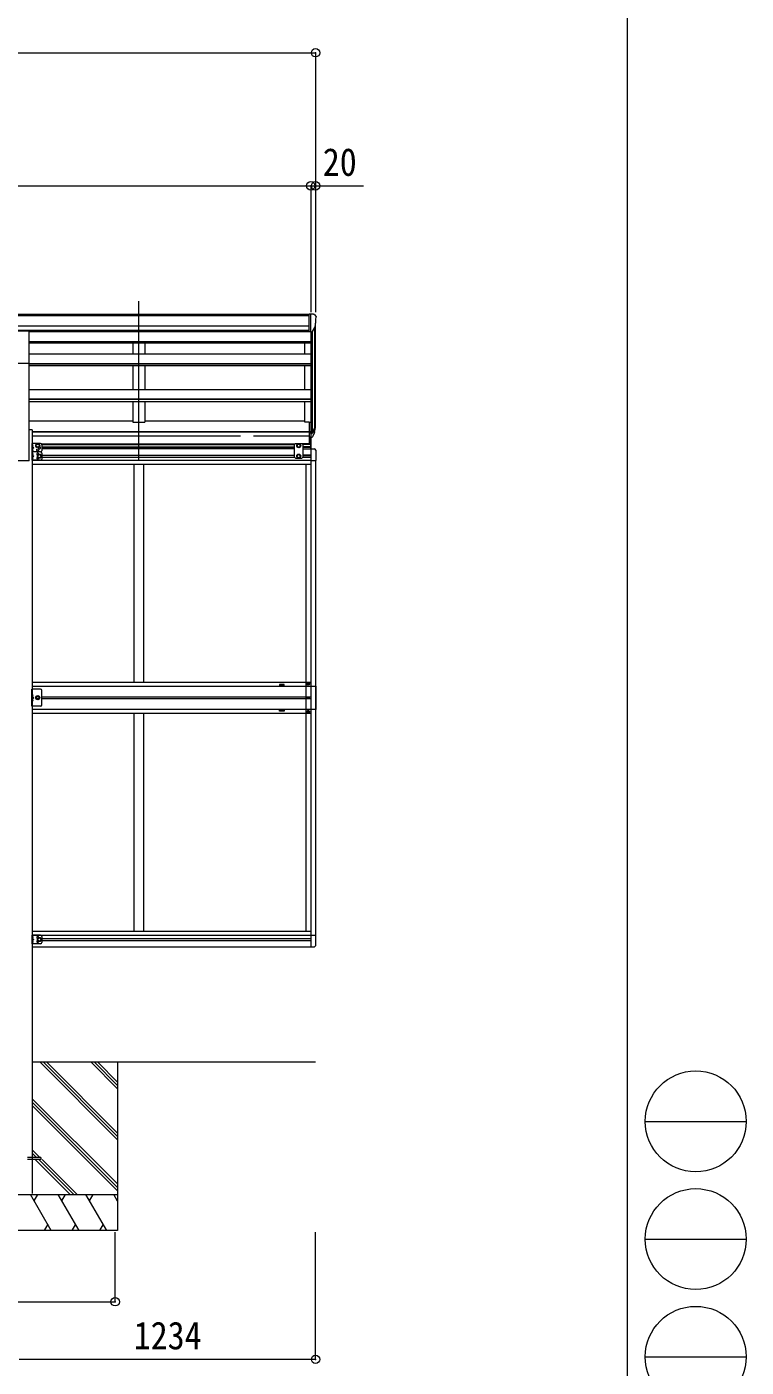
# Model space of a CAD drawing. Units: millimetres at full size, sheet at 1:35. Extents: x -9783 to 9892, y -6828 to 6752.
# Drawn here: x 6897 to 9892, y -2286 to 3293 of the extents above; entities that cross this region are included whole.
import ezdxf
from ezdxf.enums import TextEntityAlignment as Align

# ---------------------------------------------------------------- set-up
doc = ezdxf.new("R2010")
doc.units = ezdxf.units.MM
doc.header["$LTSCALE"] = 35
doc.header["$PDMODE"] = 32
doc.header["$PDSIZE"] = 35
for name, color, linetype, lineweight in [('0-0_0', 7, 'Continuous', 9), ('0-1_本体', 4, 'Continuous', 9), ('0-2_部品', 7, 'Continuous', 9), ('0-8_PARTS2', 2, 'Continuous', 9), ('0-A_寸法', 4, 'Continuous', 9), ('1-1_GLASS', 4, 'Continuous', 9), ('1-2_GLASS_SEAL', 7, 'Continuous', 9), ('1-3_NOTPRINT', 7, 'Continuous', 9), ('F-0_240', 7, 'Continuous', 9)]:
    doc.layers.add(name, color=color, linetype=linetype, lineweight=lineweight)
doc.styles.add('ＭＳ ゴシック', font='')
doc.styles.get('ＭＳ ゴシック').set_extended_font_data('MS Gothic')

msp = doc.modelspace()

# ---------------------------------------------------------------- linework, layer by layer
at = {"layer": '0-0_0'}
for p, q in [((8099.34, -1017.27), (6920.34, -1017.27)), ((7275.14, -1339.73), (6952.68, -1017.27)), ((7275.14, -1325.59), (6966.82, -1017.27)), ((7275.14, -1311.45), (6980.96, -1017.27)), ((7275.14, -1127.6), (7164.81, -1017.27)), ((7275.14, -1113.46), (7178.95, -1017.27)), ((7275.14, -1099.32), (7193.1, -1017.27)), ((7275.14, -1017.27), (7275.14, -1717.27)), ((7275.14, -1523.58), (6920.34, -1168.78)), ((7275.14, -1537.72), (6920.34, -1182.93)), ((7275.14, -1551.87), (6920.34, -1197.07)), ((6952.2, -1412.77), (6920.34, -1380.92)), ((6938.06, -1412.77), (6920.34, -1395.06)), ((6923.92, -1412.77), (6920.34, -1409.2)), ((7078.42, -1567.27), (6932.92, -1421.77)), ((7092.56, -1567.27), (6947.06, -1421.77)), ((7106.7, -1567.27), (6961.2, -1421.77)), ((6475.14, -1567.27), (7275.14, -1567.27)), ((6999.46, -1717.27), (6912.85, -1567.27)), ((6927.85, -1593.26), (6942.86, -1567.27)), ((7114.93, -1717.27), (7028.32, -1567.27)), ((7043.33, -1593.26), (7058.33, -1567.27)), ((7230.4, -1717.27), (7143.79, -1567.27)), ((7158.79, -1593.25), (7173.79, -1567.27)), ((7275.14, -1594.78), (7259.26, -1567.27)), ((7275.14, -1717.27), (6475.14, -1717.27)), ((6984.46, -1691.29), (6969.46, -1717.27)), ((7099.93, -1691.29), (7084.93, -1717.27)), ((7215.4, -1691.29), (7200.4, -1717.27))]:
    msp.add_line(p, q, dxfattribs=at)
at = {"layer": '0-1_本体'}
for p, q in [((8072.84, 2095.71), (2367.84, 2095.71)), ((8072.84, 2090.35), (2367.84, 2090.35)), ((8072.84, 2046.83), (2357.84, 2046.83)), ((8072.84, 2029.16), (2357.84, 2029.16)), ((6907.84, 2026.79), (8072.84, 2026.79)), ((8079.34, 2023.83), (6907.84, 2023.83)), ((7338.34, 2026.79), (7338.34, 2023.83)), ((7388.34, 2026.79), (7388.34, 2023.83)), ((8079.34, 2025.32), (8079.34, 1647.61)), ((8085.34, 2024.8), (8085.34, 1603.17)), ((8095.06, 2040.15), (8095.06, 1621.17)), ((8099.34, 1645.44), (8099.34, 2058.95)), ((8079.34, 1981.87), (6907.84, 1981.87)), ((8079.34, 1980.18), (6907.84, 1980.18)), ((8079.34, 1976.39), (6907.84, 1976.39)), ((7338.34, 1976.39), (7338.34, 1930.97)), ((7388.34, 1976.39), (7388.34, 1930.97)), ((8054.34, 1930.97), (8054.34, 1976.39)), ((8079.34, 1930.97), (6907.84, 1930.97)), ((6907.84, 1486.18), (6907.84, 1893.13)), ((8079.34, 1890.39), (6907.84, 1890.39)), ((8079.34, 1888.7), (6907.84, 1888.7)), ((8079.34, 1881.83), (6907.84, 1881.83)), ((7338.34, 1881.83), (7338.34, 1782.73)), ((7388.34, 1881.83), (7388.34, 1782.73)), ((8054.34, 1782.73), (8054.34, 1881.83)), ((8079.34, 1782.73), (6907.84, 1782.73)), ((8079.34, 1743.59), (6907.84, 1743.59)), ((8079.34, 1741.92), (6907.84, 1741.92)), ((8079.34, 1732.28), (6907.84, 1732.28)), ((7388.34, 1732.28), (7388.34, 1646.78)), ((8054.34, 1646.78), (8054.34, 1732.28)), ((7338.34, 1651.99), (6907.84, 1651.99)), ((8054.34, 1651.99), (7388.34, 1651.99)), ((8072.84, 1646.78), (8054.34, 1646.78)), ((6920.34, 1616.18), (6907.84, 1616.18)), ((6920.34, 1616.18), (6920.34, -1563.82)), ((8072.84, 1607.69), (6920.34, 1607.69)), ((8072.84, 1606.31), (6920.34, 1606.31)), ((7787.34, 1589.13), (6920.34, 1589.13)), ((8072.84, 1589.13), (7841.34, 1589.13)), ((6907.84, 1486.18), (6822.84, 1486.18))]:
    msp.add_line(p, q, dxfattribs=at)
msp.add_lwpolyline([(7338.34, 1732.28), (7338.34, 1646.78), (7388.34, 1646.78)], dxfattribs=at)
at = {"layer": '0-2_部品'}
for p, q in [((8072.84, 2096.32), (8062.84, 2096.23)), ((8062.84, 2094.71), (8062.84, 2096.23)), ((8072.84, 2024.33), (8072.84, 2096.32)), ((8091.34, 2096.32), (8072.84, 2096.32)), ((8079.34, 2023.33), (8079.34, 2096.32)), ((8091.34, 2096.32), (8093.67, 2096.17)), ((8094.43, 2095.75), (8098.5, 2089.94)), ((8101.34, 2086.95), (8101.34, 2086.32)), ((6822.84, 2027.28), (6907.84, 2027.28)), ((6907.84, 1893.13), (6907.84, 2027.28)), ((8072.84, 2024.33), (8079.34, 2024.33)), ((8079.34, 2023.33), (8084.55, 2023.65)), ((8086.97, 2025.15), (8096.24, 2041.21)), ((6822.84, 1893.13), (6907.84, 1893.13)), ((8072.84, 1647.01), (8072.84, 1585.95)), ((8072.84, 1647.01), (8079.34, 1647.01)), ((8079.34, 1647.01), (8079.34, 1585.13)), ((8085.78, 1603.05), (8095.53, 1621.46)), ((8096.95, 1620.97), (8086.79, 1601.8)), ((8072.84, 1608.7), (8079.34, 1608.7)), ((8072.84, 1603.3), (8079.34, 1603.3)), ((8072.84, 1585.95), (8079.34, 1585.95)), ((8079.34, 1602.3), (8084.48, 1602.3)), ((8079.34, 1600.3), (8084.19, 1600.3)), ((8079.34, 1585.13), (8084.19, 1585.13)), ((8094.36, 1604.12), (8086.79, 1586.63))]:
    msp.add_line(p, q, dxfattribs=at)
at = {"layer": '0-2_部品', "color": 4}
msp.add_line((6955.14, -1412.77), (6900.34, -1412.77), dxfattribs=at)
msp.add_lwpolyline([(6955.14, -1412.77), (6955.14, -1421.77), (6900.34, -1421.77)], dxfattribs=at)
at = {"layer": '0-2_部品'}
for centre, radius, start, end in [((8093.61, 2095.18), 1, 35, 86.5), ((7899.34, 2086.32), 202, 347.09739, 0), ((8098.34, 2086.95), 3, 0, 87), ((8084.37, 2026.65), 3, 273.5, 330), ((7966.12, 1640.19), 133.22, 344.28698, 356.72013), ((8011.39, 1647.42), 88.05, 342.78929, 2.77608), ((8010.68, 1643.14), 89.07, 345.58812, 5.50424), ((8084.19, 1603.3), 3, 270, 330), ((8084.19, 1588.13), 3, 270, 330), ((8084.48, 1603.8), 1.5, 270, 330)]:
    msp.add_arc(centre, radius, start, end, dxfattribs=at)
at = {"layer": '0-8_PARTS2'}
msp.add_line((7363.34, 1488.93), (7363.34, 2151.46), dxfattribs=at)
at = {"layer": '0-A_寸法', "color": 6}
for p, q in [((-3396.66, 3185.28), (8099.34, 3185.28)), ((8099.34, 3185.28), (8099.34, 2104.82)), ((2351.34, 2631.08), (8079.34, 2631.08)), ((8079.34, 2631.08), (8079.34, 2104.82)), ((8079.34, 2631.08), (8099.34, 2631.08)), ((8099.34, 2631.08), (8099.34, 2104.82)), ((8099.34, 2631.08), (8299.34, 2631.08)), ((7265.34, -2013.66), (7265.34, -1724.69)), ((8099.34, -2253.64), (8099.34, -1724.69)), ((6465.34, -2013.66), (7265.34, -2013.66)), ((8099.34, -2253.64), (6865.34, -2253.64))]:
    msp.add_line(p, q, dxfattribs=at)
for p in [(8099.34, 3185.28), (8079.34, 2631.08), (8099.34, 2631.08), (7265.34, -2013.66), (8099.34, -2253.64)]:
    msp.add_point(p, dxfattribs=at)
at = {"layer": '1-1_GLASS'}
for p, q in [((6957.64, 1557.62), (8011.84, 1557.62)), ((6959.62, 1554.12), (8011.84, 1554.12)), ((6959.64, 1545.12), (8011.84, 1545.12)), ((6959.64, 1541.62), (8011.84, 1541.62)), ((8011.84, 1536.62), (6959.64, 1536.62)), ((6959.64, 1510.62), (8011.84, 1510.62)), ((8079.34, 1557.62), (8043.84, 1557.62)), ((8079.34, 1554.12), (8046.84, 1554.12)), ((8079.34, 1545.12), (8046.84, 1545.12)), ((8079.34, 1541.62), (8046.84, 1541.62)), ((8046.84, 1536.62), (8079.34, 1536.62)), ((8079.34, 1510.62), (8046.84, 1510.62)), ((8046.84, 1510.62), (8079.34, 1510.62)), ((8079.34, 1537.11), (8079.34, -536.88)), ((8079.34, 1488.12), (6917.84, 1488.12)), ((6917.84, 1472.12), (8079.34, 1472.12)), ((6959.64, 1501.62), (8011.84, 1501.62)), ((7343.34, 1472.61), (7343.34, 564.61)), ((7383.34, 1472.61), (7383.34, 564.61)), ((8079.34, 1501.62), (8046.84, 1501.62)), ((8046.84, 1501.62), (8079.34, 1501.62)), ((8059.34, 1472.61), (8059.34, -471.88)), ((8099.34, 1487.92), (8099.34, -487.69)), ((7343.34, 435.61), (7343.34, -471.88)), ((7383.34, 435.61), (7383.34, -471.88)), ((6917.84, -471.88), (8079.34, -471.88)), ((6917.84, -487.88), (8079.34, -487.88)), ((6959.64, -501.38), (8079.34, -501.38)), ((6917.84, -536.38), (8079.34, -536.38)), ((6959.64, -510.38), (8079.34, -510.38))]:
    msp.add_line(p, q, dxfattribs=at)
at = {"layer": '1-2_GLASS_SEAL'}
for p, q in [((8073.84, 1557.62), (8073.84, 1586.96)), ((8079.34, 1537.11), (8079.34, 1586.96)), ((8080.84, 1537.11), (8080.84, 1586.14)), ((6917.84, 1558.62), (6917.84, 1523.62)), ((6954.84, 1558.62), (6917.84, 1558.62)), ((6954.84, 1523.62), (6917.84, 1523.62)), ((6920.34, 1558.62), (6920.34, 1523.62)), ((6920.84, 1546.12), (6920.34, 1546.2)), ((6920.34, 1541.12), (6927.34, 1541.12)), ((6920.84, 1528.12), (6920.34, 1528.2)), ((6920.34, 1523.62), (6920.34, 1488.62)), ((6920.84, 1511.12), (6920.34, 1511.2)), ((6920.84, 1554.12), (6921.65, 1553.97)), ((6920.84, 1546.12), (6921.65, 1546.26)), ((6920.84, 1536.12), (6921.65, 1535.97)), ((6920.84, 1528.12), (6921.65, 1528.26)), ((6920.84, 1519.12), (6921.65, 1518.97)), ((6920.84, 1511.12), (6921.65, 1511.26)), ((6959.84, 1553.62), (6959.84, 1528.62)), ((6959.84, 1518.62), (6959.84, 1493.62)), ((8015.84, 1558.62), (8011.84, 1554.62)), ((8011.84, 1501.12), (8011.84, 1554.62)), ((8015.84, 1558.62), (8042.84, 1558.62)), ((8029.34, 1557.12), (8022.84, 1553.37)), ((8022.84, 1553.37), (8022.84, 1545.86)), ((8022.84, 1545.86), (8029.34, 1542.11)), ((8035.84, 1553.37), (8029.34, 1557.12)), ((8029.34, 1542.11), (8035.84, 1545.86)), ((8035.84, 1545.86), (8035.84, 1553.37)), ((8042.84, 1558.62), (8046.84, 1554.62)), ((8046.84, 1554.62), (8046.84, 1501.12)), ((8079.34, 1537.12), (8094.63, 1536.31)), ((8099.84, 1530.82), (8099.84, 1487.92)), ((6954.84, 1488.62), (6917.84, 1488.62)), ((6920.34, 1506.12), (6927.34, 1506.12)), ((6920.84, 1493.12), (6920.34, 1493.2)), ((6920.84, 1501.12), (6921.65, 1500.97)), ((6920.84, 1493.12), (6921.65, 1493.26)), ((8015.84, 1497.12), (8011.84, 1501.12)), ((8015.84, 1497.12), (8042.84, 1497.12)), ((8042.84, 1497.12), (8046.84, 1501.12)), ((8079.34, 1487.92), (8099.84, 1487.92)), ((6917.84, -488.38), (6917.84, -523.38)), ((6954.84, -488.38), (6917.84, -488.38)), ((6920.34, -488.38), (6920.34, -523.38)), ((6920.84, -500.88), (6920.34, -500.8)), ((6920.84, -492.88), (6921.65, -493.03)), ((6920.84, -500.88), (6921.65, -500.74)), ((6959.84, -493.38), (6959.84, -518.38)), ((8079.34, -487.69), (8099.84, -487.69)), ((8099.84, -530.6), (8099.84, -487.69)), ((6954.84, -523.38), (6917.84, -523.38)), ((6920.34, -505.88), (6927.34, -505.88)), ((6920.84, -518.88), (6920.34, -518.8)), ((6920.84, -510.88), (6921.65, -511.03)), ((6920.84, -518.88), (6921.65, -518.74)), ((8079.34, -536.89), (8094.63, -536.09))]:
    msp.add_line(p, q, dxfattribs=at)
for points in [[(6954.84, 1523.62), (6917.84, 1523.62), (6917.84, 1488.62)], [(6919.96, 1550.12), (6920.59, 1551.3), (6922.82, 1552.42)], [(6919.96, 1550.12), (6920.59, 1548.93), (6922.82, 1547.82)], [(6919.96, 1532.12), (6920.59, 1533.3), (6922.82, 1534.42)], [(6919.96, 1532.12), (6920.59, 1530.93), (6922.82, 1529.82)], [(6919.96, 1515.12), (6920.59, 1516.3), (6922.82, 1517.42)], [(6919.96, 1515.12), (6920.59, 1513.93), (6922.82, 1512.82)], [(6920.84, 1546.12), (6920.84, 1554.12), (6920.34, 1554.03), (6920.34, 1546.2)], [(6920.34, 1546.12), (6927.34, 1541.12), (6920.34, 1536.12)], [(6920.84, 1528.12), (6920.84, 1536.12), (6920.34, 1536.03), (6920.34, 1528.2)], [(6920.84, 1511.12), (6920.84, 1519.12), (6920.34, 1519.03), (6920.34, 1511.2)], [(6920.34, 1511.12), (6927.34, 1506.12), (6920.34, 1501.12)], [(8022.84, 1502.36), (8022.84, 1509.87), (8029.34, 1513.62)], [(8029.34, 1513.62), (8035.84, 1509.87), (8035.84, 1502.36)], [(6919.96, 1497.12), (6920.59, 1498.3), (6922.82, 1499.42)], [(6919.96, 1497.12), (6920.59, 1495.93), (6922.82, 1494.82)], [(6920.84, 1493.12), (6920.84, 1501.12), (6920.34, 1501.03), (6920.34, 1493.2)], [(8035.84, 1502.36), (8029.34, 1498.61), (8022.84, 1502.36)], [(6919.96, -496.88), (6920.59, -495.7), (6922.82, -494.58)], [(6919.96, -496.88), (6920.59, -498.07), (6922.82, -499.18)], [(6920.84, -500.88), (6920.84, -492.88), (6920.34, -492.97), (6920.34, -500.8)], [(6920.34, -500.88), (6927.34, -505.88), (6920.34, -510.88)], [(6919.96, -514.88), (6920.59, -513.7), (6922.82, -512.58)], [(6919.96, -514.88), (6920.59, -516.07), (6922.82, -517.18)], [(6920.84, -518.88), (6920.84, -510.88), (6920.34, -510.97), (6920.34, -518.8)]]:
    msp.add_lwpolyline(points, dxfattribs=at)
for points in [[(6942.84, 1542.11), (6936.34, 1545.86), (6936.34, 1553.37), (6942.84, 1557.12), (6949.34, 1553.37), (6949.34, 1545.86)], [(6949.84, 1498.61), (6943.34, 1502.36), (6943.34, 1509.87), (6949.84, 1513.62), (6956.34, 1509.87), (6956.34, 1502.36)], [(6949.84, -513.39), (6943.34, -509.64), (6943.34, -502.13), (6949.84, -498.38), (6956.34, -502.13), (6956.34, -509.64)]]:
    msp.add_lwpolyline(points, close=True, dxfattribs=at)
for centre, radius in [((6942.84, 1549.62), 8.5), ((6942.84, 1549.62), 7.5), ((6942.84, 1549.62), 6.5), ((6942.84, 1532.62), 4.25), ((6949.84, 1506.12), 8.5), ((6949.84, 1506.12), 7.5), ((6949.84, 1506.12), 6.5), ((8029.34, 1549.62), 8.5), ((8029.34, 1506.12), 8.5), ((8029.34, 1549.62), 7.5), ((8029.34, 1506.12), 7.5), ((8029.34, 1549.62), 6.5), ((8029.34, 1506.12), 6.5), ((6949.84, -505.88), 8.5), ((6949.84, -505.88), 7.5), ((6949.84, -505.88), 6.5)]:
    msp.add_circle(centre, radius, dxfattribs=at)
for centre, radius, start, end in [((6921.49, 1553.09), 0.9, 32.05588, 80), ((6921.49, 1547.14), 0.9, 280, 327.94412), ((6921.49, 1535.09), 0.9, 32.05588, 80), ((6921.49, 1529.14), 0.9, 280, 327.94412), ((6921.49, 1518.09), 0.9, 32.05588, 80), ((6921.49, 1512.14), 0.9, 280, 327.94412), ((6916.74, 1550.12), 6.5, 327.94412, 32.05588), ((6916.74, 1532.12), 6.5, 327.94412, 32.05588), ((6916.74, 1515.12), 6.5, 327.94412, 32.05588), ((6942.84, 1514.62), 4.25, 353.70569, 265.23923), ((6949.84, 1541.12), 4.25, 173.70569, 85.23923), ((6954.84, 1553.62), 5, 0, 90), ((6954.84, 1528.62), 5, 270, 0), ((6954.84, 1518.62), 5, 0, 90), ((8094.34, 1530.82), 5.5, 0, 87), ((6921.49, 1500.09), 0.9, 32.05588, 80), ((6921.49, 1494.14), 0.9, 280, 327.94412), ((6916.74, 1497.12), 6.5, 327.94412, 32.05588), ((6942.84, 1497.62), 4.25, 94.76077, 6.29431), ((6954.84, 1493.62), 5, 270, 0), ((6921.49, -493.91), 0.9, 32.05588, 80), ((6921.49, -499.86), 0.9, 280, 327.94412), ((6916.74, -496.88), 6.5, 327.94412, 32.05588), ((6942.84, -497.38), 4.25, 353.70569, 265.23923), ((6954.84, -493.38), 5, 0, 90), ((6921.49, -511.91), 0.9, 32.05588, 80), ((6921.49, -517.86), 0.9, 280, 327.94412), ((6916.74, -514.88), 6.5, 327.94412, 32.05588), ((6942.84, -514.38), 4.25, 94.76077, 6.29431), ((6954.84, -518.38), 5, 270, 0), ((8094.34, -530.6), 5.5, 273, 0)]:
    msp.add_arc(centre, radius, start, end, dxfattribs=at)
at = {"layer": '1-3_NOTPRINT', "color": 4}
for p, q in [((6917.84, 564.61), (8079.34, 564.61)), ((6917.84, 549.12), (8079.34, 549.12)), ((6959.84, 504.61), (8079.34, 504.61)), ((8079.34, 451.12), (6917.84, 451.12)), ((8079.34, 495.61), (6959.84, 495.61)), ((6917.84, 435.61), (8079.34, 435.61))]:
    msp.add_line(p, q, dxfattribs=at)
at = {"layer": '1-3_NOTPRINT'}
for p, q in [((8066.84, 558.61), (8065.84, 558.61)), ((6954.84, 535.62), (6917.84, 535.62)), ((6920.34, 535.62), (6920.34, 465.62)), ((6920.84, 505.62), (6920.34, 505.7)), ((6920.34, 505.62), (6927.34, 500.62)), ((6920.84, 513.62), (6921.65, 513.47)), ((6920.84, 505.62), (6921.65, 505.76)), ((6959.84, 470.62), (6959.84, 530.62)), ((8069.84, 557.61), (8070.84, 557.61)), ((6920.34, 500.62), (6927.34, 500.62)), ((6920.34, 495.62), (6927.34, 500.62)), ((6920.84, 487.62), (6920.34, 487.7)), ((6920.84, 495.62), (6921.65, 495.47)), ((6920.84, 487.62), (6921.65, 487.76)), ((8068.11, 499.7), (8067.29, 499.7)), ((8070.57, 500.52), (8071.39, 500.52)), ((8066.84, 441.61), (8065.84, 441.61)), ((8069.84, 442.61), (8070.84, 442.61))]:
    msp.add_line(p, q, dxfattribs=at)
for points in [[(8065.84, 558.61), (8065.84, 557.61), (8066.84, 557.61)], [(8068.84, 559.61), (8068.84, 560.61), (8067.84, 560.61), (8067.84, 559.61)], [(8070.84, 557.61), (8070.84, 558.61), (8069.84, 558.61)], [(6954.84, 465.62), (6917.84, 465.62), (6917.84, 535.62)], [(6919.96, 509.62), (6920.59, 510.8), (6922.82, 511.92)], [(6919.96, 509.62), (6920.59, 508.43), (6922.82, 507.32)], [(6920.84, 505.62), (6920.84, 513.62), (6920.34, 513.53), (6920.34, 505.7)], [(8067.84, 556.61), (8067.84, 555.61), (8068.84, 555.61), (8068.84, 556.61)], [(8068.93, 501.34), (8068.93, 502.16), (8069.75, 502.16), (8069.75, 501.34)], [(8079.34, 549.11), (8100.04, 549.11), (8100.04, 451.11), (8079.34, 451.11)], [(6919.96, 491.62), (6920.59, 492.8), (6922.82, 493.92)], [(6919.96, 491.62), (6920.59, 490.43), (6922.82, 489.32)], [(6920.84, 487.62), (6920.84, 495.62), (6920.34, 495.53), (6920.34, 487.7)], [(8067.29, 499.7), (8067.29, 500.52), (8068.11, 500.52)], [(8069.75, 498.88), (8069.75, 498.06), (8068.93, 498.06), (8068.93, 498.88)], [(8071.39, 500.52), (8071.39, 499.7), (8070.57, 499.7)], [(8065.84, 441.61), (8065.84, 442.61), (8066.84, 442.61)], [(8067.84, 443.61), (8067.84, 444.61), (8068.84, 444.61), (8068.84, 443.61)], [(8068.84, 440.61), (8068.84, 439.61), (8067.84, 439.61), (8067.84, 440.61)], [(8070.84, 442.61), (8070.84, 441.61), (8069.84, 441.61)]]:
    msp.add_lwpolyline(points, dxfattribs=at)
msp.add_lwpolyline([(6935.34, 500.62), (6939.09, 494.12), (6946.6, 494.12), (6950.35, 500.62), (6946.6, 507.12), (6939.09, 507.12)], close=True, dxfattribs=at)
at = {"layer": '1-3_NOTPRINT', "color": 4}
for points in [[(7949.34, 551.11), (7969.34, 551.11), (7969.34, 556.11), (7949.34, 556.11)], [(7949.34, 449.11), (7969.34, 449.11), (7969.34, 444.11), (7949.34, 444.11)]]:
    msp.add_lwpolyline(points, close=True, dxfattribs=at)
at = {"layer": '1-3_NOTPRINT'}
for centre, radius in [((8068.34, 558.11), 5.9), ((6942.84, 500.62), 8.5), ((6942.84, 500.62), 7.5), ((6942.84, 500.62), 6.5), ((6942.84, 500.62), 5.5), ((8069.34, 500.11), 3.75), ((8068.34, 442.11), 5.9)]:
    msp.add_circle(centre, radius, dxfattribs=at)
for centre, radius, start, end in [((8066.84, 559.61), 1, 270, 0), ((8069.84, 559.61), 1, 180, 270), ((6921.49, 512.59), 0.9, 32.05588, 80), ((6921.49, 506.64), 0.9, 280, 327.94412), ((6916.74, 509.62), 6.5, 327.94412, 32.05588), ((6954.84, 530.62), 5, 0, 90), ((8066.84, 556.61), 1, 0, 90), ((8069.84, 556.61), 1, 90, 180), ((6921.49, 494.59), 0.9, 32.05588, 80), ((6921.49, 488.64), 0.9, 280, 327.94412), ((6916.74, 491.62), 6.5, 327.94412, 32.05588), ((6954.84, 470.62), 5, 270, 0), ((8068.11, 501.34), 0.82, 270, 0), ((8068.11, 498.88), 0.82, 0, 90), ((8070.57, 501.34), 0.82, 180, 270), ((8070.57, 498.88), 0.82, 90, 180), ((8066.84, 443.61), 1, 270, 0), ((8066.84, 440.61), 1, 0, 90), ((8069.84, 443.61), 1, 180, 270), ((8069.84, 440.61), 1, 90, 180)]:
    msp.add_arc(centre, radius, start, end, dxfattribs=at)
at = {"layer": 'F-0_240', "color": 5}
msp.add_line((9396.97, 6751.9), (9396.97, -6828.1), dxfattribs=at)
at = {"layer": 'F-0_240', "color": 4}
for p, q in [((9471.77, -1263.1), (9891.77, -1263.1)), ((9471.77, -1753.1), (9891.77, -1753.1)), ((9471.77, -2243.1), (9891.77, -2243.1))]:
    msp.add_line(p, q, dxfattribs=at)
for centre in [(9681.77, -1263.1), (9681.77, -1753.1), (9681.77, -2243.1)]:
    msp.add_circle(centre, 210, dxfattribs=at)

# ---------------------------------------------------------------- texts
at = {"layer": '0-A_寸法', "color": 7, "style": 'ＭＳ ゴシック', "width": 0.9}
for s, p in [('20', (8129.34, 2638.08)), ('1234', (7342.34, -2246.64))]:
    msp.add_text(s, height=115.5, dxfattribs=at).set_placement(p, align=Align.BOTTOM_LEFT)

doc.saveas('drawing.dxf')
